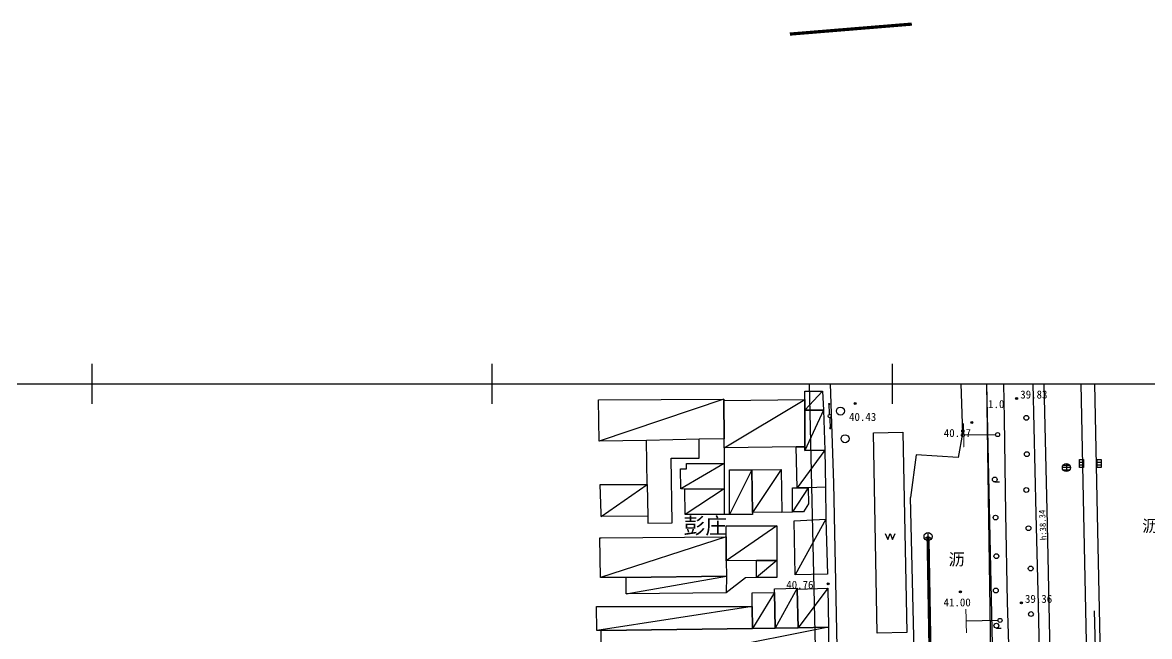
# Model space of a CAD drawing. Extents: x 501830 to 502977, y 299930 to 300245.
# Drawn here: x 502491.3 to 502632.1, y 300168.4 to 300245.1 of the extents above; entities that cross this region are included whole.
import ezdxf
from ezdxf.enums import TextEntityAlignment as Align
from ezdxf.lldxf.tags import DXFTag

# ---------------------------------------------------------------- set-up
doc = ezdxf.new("R2010")
doc.units = 0
doc.linetypes.add('2312', pattern=[0.3, 0.2, -0.1])
for name, color, linetype in [('BJ02', 7, 'Continuous'), ('BJ03', 7, 'Continuous'), ('BJ04', 7, 'Continuous'), ('BJ05', 7, 'Continuous'), ('BJ08', 7, 'Continuous'), ('BJ09', 7, 'Continuous'), ('BJ10', 7, 'Continuous'), ('TK', 7, 'Continuous'), ('新建北信', 13, 'Continuous'), ('燃气管线', 6, 'Continuous'), ('燃气高程表', 6, 'Continuous'), ('电信井', 3, 'Continuous'), ('电信管线', 3, 'Continuous')]:
    doc.layers.add(name, color=color, linetype=linetype)
doc.layers.add('道路红线', color=11, linetype='Continuous', lineweight=30)
doc.styles.get("Standard").update_dxf_attribs({"font": 'SIMFANG.TTF'})
doc.linetypes.add('45003', pattern='A,1e-05,[136,bjxx.shx,S=0.075,R=0,X=-1e-05,Y=0],0.15', length=0.15001)
doc.linetypes.add('45008', pattern='A,0,[133,bjxx.shx,S=0.01,R=0,X=0,Y=0],-0.15', length=0.15)
tags = doc.linetypes.add('DX', pattern='A,15,-5,[130,ltypeshp.shx,S=1,R=330,X=0,Y=0],-5,15', length=40).pattern_tags.tags
tags[16:17] = [DXFTag(74, 4), DXFTag(75, 0), DXFTag(340, '0'), DXFTag(46, 1.0), DXFTag(50, 0.0), DXFTag(44, 0.0), DXFTag(45, 0.0)]
tags[14:15] = [DXFTag(74, 4), DXFTag(75, 0), DXFTag(340, '0'), DXFTag(46, 1.0), DXFTag(50, 0.0), DXFTag(44, 0.0), DXFTag(45, 0.0)]
tags[4:5] = [DXFTag(74, 4), DXFTag(75, 0), DXFTag(340, '0'), DXFTag(46, 1.0), DXFTag(50, 0.0), DXFTag(44, 0.0), DXFTag(45, 0.0)]
doc.linetypes.add('TRQZ', pattern='A,15,[130,ltypeshp.shx,S=0.6,R=0,X=0,Y=0],-2.5,[133,ltypeshp.shx,S=0.05,R=0,X=0,Y=0],-2.5,[130,ltypeshp.shx,S=0.6,R=0,X=0,Y=0],15', length=35)

# ---------------------------------------------------------------- blocks, each defined once
blk = doc.blocks.new('831')
for radius in [0.25, 0.15, 0.05]:
    blk.add_circle((0, 0), radius)
blk = doc.blocks.new('5443')
for p, q in [((1, 0), (-1, 0)), ((-0.8, 0.6), (0.8, 0.6)), ((0, 0.99), (0, -0.99)), ((-0.8, -0.6), (0.8, -0.6))]:
    blk.add_line(p, q)
blk.add_circle((0, 0), 1)
blk = doc.blocks.new('582')
blk.add_circle((0, 0), 1)
blk = doc.blocks.new('5444')
for p, q in [((-0.34, 0.5), (-0.34, -0.5)), ((0.34, 0.5), (0.34, -0.5))]:
    blk.add_line(p, q)
blk.add_lwpolyline([(-1, -0.5), (-1, 0.5), (1, 0.5), (1, -0.5)], close=True)
blk = doc.blocks.new('9371')
blk.add_circle((0, 0), 0.6)
blk = doc.blocks.new('9372')
blk.add_line((-0.01, -0.59), (1.19, -0.59))
blk.add_circle((0, 0), 0.6)
blk = doc.blocks.new('35511')
for p, q in [((-1.25, 1.48), (-0.6, -0.02)), ((-0.6, -0.02), (0, 1.48)), ((0, 1.48), (0.6, -0.02)), ((0.6, -0.02), (1.25, 1.48))]:
    blk.add_line(p, q)
blk = doc.blocks.new('通信井')
for q in [(-0.43, -0.25), (0, 0.5), (0.43, -0.25)]:
    blk.add_line((0, 0), q)
at = {"lineweight": -3}
blk.add_circle((0, 0), 0.5, dxfattribs=at)
blk = doc.blocks.new('acfgw')
at = {"color": 4}
for p, q in [((0, -5), (0, 5)), ((-5, 0), (5, 0))]:
    blk.add_line(p, q, dxfattribs=at)

msp = doc.modelspace()

# ---------------------------------------------------------------- linework, layer by layer
at = {"linetype": 'Continuous'}
msp.add_lwpolyline([(501950, 300200), (502700, 300200), (502700, 300000), (501950, 300000)], close=True, dxfattribs=at)
at = {"layer": 'BJ02', "linetype": 'Continuous'}
for points in [[(502589.07, 300196.68), (502589.07, 300198.01), (502589.07, 300199.09), (502591.27, 300199.09), (502591.37, 300196.68), (502589.07, 300196.68)], [(502563.28, 300197.97), (502578.92, 300198.08), (502578.92, 300197.9), (502578.99, 300193.12), (502575.83, 300193.05), (502569.28, 300192.91), (502563.35, 300192.8), (502563.28, 300197.97)], [(502578.92, 300197.9), (502589.07, 300198.01), (502589.07, 300196.68), (502589.07, 300192.1), (502587.97, 300192.1), (502578.99, 300191.97), (502578.99, 300193.12), (502578.92, 300197.9)], [(502589.07, 300191.65), (502589.07, 300192.1), (502589.07, 300196.68), (502591.37, 300196.68), (502591.54, 300191.69), (502589.07, 300191.65)], [(502587.97, 300192.1), (502589.07, 300192.1), (502589.07, 300191.65), (502591.54, 300191.69), (502591.65, 300187.07), (502589.48, 300187), (502588.08, 300186.97), (502587.97, 300192.1)], [(502573.5, 300189.38), (502574.26, 300189.38), (502574.26, 300190.04), (502578.96, 300190.01), (502578.96, 300186.86), (502574.08, 300186.83), (502573.54, 300186.86), (502573.5, 300189.38)], [(502579.64, 300183.65), (502579.64, 300189.24), (502582.45, 300189.24), (502582.52, 300183.9), (502582.52, 300183.65), (502579.64, 300183.65)], [(502582.45, 300189.24), (502586.09, 300189.28), (502586.19, 300183.93), (502582.52, 300183.9), (502582.45, 300189.24)], [(502563.49, 300187.39), (502569.35, 300187.39), (502569.42, 300183.44), (502563.62, 300183.41), (502563.62, 300183.76), (502563.49, 300187.39)], [(502587.49, 300183.97), (502587.49, 300186.97), (502588.08, 300186.97), (502589.48, 300187), (502589.52, 300184.98), (502588.87, 300183.97), (502587.49, 300183.97)], [(502574.08, 300186.83), (502578.96, 300186.86), (502578.99, 300183.65), (502574.12, 300183.65), (502574.08, 300186.83)], [(502587.7, 300182.88), (502591.68, 300183.06), (502591.89, 300176.21), (502587.84, 300176.1), (502587.7, 300182.88)], [(502579.23, 300177.85), (502579.23, 300180.86), (502579.23, 300180.93), (502579.23, 300182.25), (502585.54, 300182.25), (502585.57, 300177.92), (502583, 300177.89), (502579.23, 300177.85)], [(502563.45, 300180.72), (502563.62, 300180.72), (502579.23, 300180.86), (502579.23, 300177.85), (502579.26, 300175.93), (502566.74, 300175.79), (502563.52, 300175.76), (502563.45, 300180.72)], [(502583, 300175.76), (502583, 300177.89), (502585.57, 300177.92), (502585.57, 300175.79), (502583, 300175.76)], [(502566.74, 300173.73), (502566.74, 300175.79), (502579.26, 300175.93), (502579.23, 300173.87), (502566.74, 300173.73)], [(502585.27, 300173.9), (502585.27, 300174.36), (502588.11, 300174.46), (502588.11, 300174.32), (502588.22, 300169.47), (502585.33, 300169.43), (502585.27, 300173.9)], [(502588.11, 300174.32), (502591.92, 300174.43), (502592.02, 300169.57), (502588.22, 300169.47), (502588.11, 300174.32)], [(502582.49, 300172.16), (502582.49, 300173.87), (502585.27, 300173.9), (502585.33, 300169.43), (502582.52, 300169.4), (502582.49, 300172.16)], [(502563.04, 300172.16), (502582.49, 300172.16), (502582.52, 300169.4), (502563.59, 300169.15), (502563.08, 300169.15), (502563.04, 300172.16)], [(502563.59, 300163.91), (502563.59, 300169.15), (502582.52, 300169.4), (502585.33, 300169.43), (502588.22, 300169.47), (502592.02, 300169.57), (502592.06, 300164.23), (502563.59, 300163.91)]]:
    msp.add_lwpolyline(points, close=True, dxfattribs=at)
at = {"layer": 'BJ02', "linetype": 'Continuous', "flags": 128}
for points in [[(502589.07, 300196.68), (502591.27, 300199.09)], [(502578.92, 300198.08), (502563.35, 300192.8)], [(502578.99, 300191.97), (502589.07, 300198.01)], [(502591.37, 300196.68), (502589.07, 300191.65)], [(502569.35, 300187.39), (502569.28, 300192.91)], [(502569.42, 300183.44), (502569.42, 300182.57), (502572.47, 300182.6), (502572.37, 300190.71), (502575.87, 300190.71), (502575.83, 300193.05)], [(502578.99, 300191.97), (502578.96, 300190.01)], [(502591.54, 300191.69), (502588.08, 300186.97)], [(502578.96, 300190.01), (502573.54, 300186.86)], [(502582.45, 300189.24), (502579.64, 300183.65)], [(502586.09, 300189.28), (502582.52, 300183.9)], [(502563.62, 300183.41), (502569.35, 300187.39)], [(502589.48, 300187), (502587.49, 300183.97)], [(502591.65, 300187.07), (502591.68, 300183.06)], [(502578.96, 300186.86), (502574.12, 300183.65)], [(502579.64, 300183.65), (502578.99, 300183.65)], [(502586.19, 300183.93), (502587.49, 300183.97)], [(502591.68, 300183.06), (502587.84, 300176.1)], [(502585.54, 300182.25), (502579.23, 300177.85)], [(502579.23, 300180.86), (502563.52, 300175.76)], [(502585.57, 300177.92), (502583, 300175.76)], [(502566.74, 300173.73), (502579.26, 300175.93)], [(502583, 300175.76), (502581.63, 300175.72), (502579.23, 300173.87)], [(502588.11, 300174.46), (502585.33, 300169.43)], [(502591.92, 300174.43), (502588.22, 300169.47)], [(502585.27, 300173.9), (502582.52, 300169.4)], [(502582.49, 300172.16), (502563.08, 300169.15)], [(502592.02, 300169.57), (502563.59, 300163.91)]]:
    msp.add_lwpolyline(points, dxfattribs=at)
at = {"layer": 'BJ03', "linetype": 'Continuous', "ltscale": 5, "flags": 128}
msp.add_lwpolyline([(502601.8, 300168.9), (502598.1, 300168.82), (502597.62, 300193.87), (502601.28, 300193.94)], close=True, dxfattribs=at)
at = {"layer": 'BJ04', "linetype": 'Continuous', "flags": 128}
for points in [[(502592.23, 300200), (502592.64, 300187.57), (502593.46, 300146.52), (502592.81, 300146.24), (502592.02, 300146.24)], [(502612.95, 300146.27), (502611.78, 300200)], [(502617.55, 300200), (502617.92, 300183.73)], [(502623.9, 300183.67), (502623.56, 300200)], [(502625.24, 300200), (502625.59, 300183.66)], [(502612.89, 300193.63), (502608.89, 300193.55)], [(502603.13, 300149.25), (502602.26, 300185.77)], [(502617.92, 300183.73), (502618.18, 300172.35), (502619.04, 300133.15), (502621.18, 300027.56)], [(502627.25, 300027.7), (502626.27, 300070.21), (502623.9, 300183.67)], [(502625.59, 300183.66), (502628.86, 300027.74)], [(502613.19, 300170.41), (502609.2, 300170.32)]]:
    msp.add_lwpolyline(points, dxfattribs=at)
at = {"layer": 'BJ04', "linetype": '45008', "ltscale": 5, "flags": 128}
msp.add_lwpolyline([(502608.55, 300200), (502608.75, 300193.77), (502608.21, 300190.76), (502602.94, 300191.1), (502602.26, 300185.77)], dxfattribs=at)
at = {"layer": 'BJ04', "linetype": '45003', "ltscale": 5, "flags": 128}
for points in [[(502613.87, 300200), (502613.94, 300195.67), (502614.13, 300183.76)], [(502614.13, 300183.76), (502614.31, 300172.7), (502614.67, 300162.08), (502614.86, 300150.08), (502615.03, 300138.05), (502615.24, 300126.15), (502615.55, 300115.18)], [(502625.19, 300171.6), (502625.98, 300142.29), (502626.35, 300122.48), (502626.63, 300102.71), (502627.12, 300080.89), (502627.67, 300058.6), (502628.16, 300037.05), (502628.41, 300027.74)]]:
    msp.add_lwpolyline(points, dxfattribs=at)
at = {"layer": 'BJ04', "linetype": 'Continuous', "const_width": 0.125, "flags": 128}
for points in [[(502608.93, 300192.07), (502608.86, 300195.05)], [(502609.24, 300168.85), (502609.17, 300171.83)]]:
    msp.add_lwpolyline(points, dxfattribs=at)
at = {"layer": 'BJ04', "linetype": 'Continuous'}
for centre in [(502613.14, 300193.64), (502613.44, 300170.42)]:
    msp.add_circle(centre, 0.25, dxfattribs=at)
at = {"layer": 'BJ05', "linetype": 'Continuous', "flags": 128}
for points in [[(502592.15, 300196.15), (502592.09, 300197.57)], [(502592.17, 300195.75), (502592.22, 300194.32)]]:
    msp.add_lwpolyline(points, dxfattribs=at)
at = {"layer": 'BJ05', "linetype": 'Continuous'}
for centre, radius in [((502592.1, 300197.45), 0.0748), ((502592.16, 300195.95), 0.2), ((502592.16, 300195.95), 0.2), ((502592.22, 300194.45), 0.0748)]:
    msp.add_circle(centre, radius, dxfattribs=at)
at = {"layer": '新建北信', "color": 40, "linetype": '2312', "ltscale": 15, "const_width": 0.4}
msp.add_lwpolyline([(502602.42, 300244.95), (502587.18, 300243.7)], dxfattribs=at)
at = {"layer": '新建北信', "color": 40, "linetype": '2312', "ltscale": 8, "const_width": 0.4, "elevation": 41.24}
msp.add_lwpolyline([(502605.11, 300142.04), (502604.44, 300180.9)], dxfattribs=at)
at = {"layer": '燃气管线', "linetype": 'TRQZ', "ltscale": 0.4}
for points in [[(502611.74, 300200), (502612.73, 300132.52)], [(502618.92, 300200), (502619.31, 300182.42)], [(502619.31, 300182.42), (502620.55, 300123.99)]]:
    msp.add_lwpolyline(points, dxfattribs=at)
at = {"layer": '电信管线', "linetype": 'DX', "ltscale": 0.5, "elevation": 41.24, "flags": 128}
msp.add_lwpolyline([(502605.11, 300142.04), (502604.44, 300180.9)], dxfattribs=at)
at = {"layer": '道路红线', "color": 40}
msp.add_line((502591.24, 300127.99), (502589.64, 300200), dxfattribs=at)

# ---------------------------------------------------------------- block references
at = {"layer": 'BJ03', "linetype": 'Continuous', "xscale": 0.5, "yscale": 0.5, "zscale": 0.5}
msp.add_blockref('35511', (502599.72, 300180.52), dxfattribs=at)
at = {"layer": 'BJ05', "linetype": 'Continuous', "xscale": 0.5, "yscale": 0.5, "zscale": 0.5}
for name, p in [('582', (502593.5, 300196.58)), ('582', (502594.08, 300193.12)), ('5443', (502621.72, 300189.52))]:
    msp.add_blockref(name, p, dxfattribs=at)
at = {"layer": 'BJ05', "linetype": 'Continuous', "xscale": 0.5, "yscale": 0.5, "zscale": 0.5, "rotation": 90}
for p in [(502623.61, 300190.04), (502625.84, 300190.04)]:
    msp.add_blockref('5444', p, dxfattribs=at)
at = {"layer": 'BJ08', "linetype": 'Continuous', "xscale": 0.5, "yscale": 0.5, "zscale": 0.5}
for p in [(502615.51, 300198.15, 39.83), (502595.35, 300197.52, 40.43), (502609.92, 300195.16, 40.87), (502591.98, 300174.99, 40.76), (502608.48, 300173.99, 41), (502616.1, 300172.61, 39.36)]:
    msp.add_blockref('831', p, dxfattribs=at)
at = {"layer": 'BJ09', "linetype": 'Continuous', "xscale": 0.5, "yscale": 0.5, "zscale": 0.5}
for name, p in [('9371', (502616.72, 300195.74)), ('9371', (502616.79, 300191.2)), ('9372', (502612.78, 300188.03)), ('9371', (502616.72, 300186.72)), ('9371', (502612.88, 300183.27)), ('9371', (502616.99, 300181.94)), ('9371', (502612.98, 300178.45)), ('9371', (502617.27, 300176.91)), ('9371', (502612.91, 300174.15)), ('9371', (502617.3, 300171.21)), ('9372', (502612.98, 300169.76))]:
    msp.add_blockref(name, p, dxfattribs=at)
at = {"layer": 'TK', "linetype": 'Continuous', "xscale": 0.5, "yscale": 0.5}
for p in [(502500, 300200), (502550, 300200), (502600, 300200)]:
    msp.add_blockref('acfgw', p, dxfattribs=at)
at = {"layer": '电信井', "linetype": 'Continuous', "ltscale": 0.5}
msp.add_blockref('通信井', (502604.44, 300180.9), dxfattribs=at)

# ---------------------------------------------------------------- texts
at = {"layer": 'BJ04', "linetype": 'Continuous'}
for p in [(502632.22, 300182.23), (502608.02, 300178.04)]:
    msp.add_text('沥', height=1.5, dxfattribs=at).set_placement(p, align=Align.MIDDLE)
at = {"layer": 'BJ08', "linetype": 'Continuous'}
for s, p in [('39.83', (502615.96, 300198.15)), ('40.43', (502594.57, 300195.35)), ('40.87', (502606.41, 300193.34)), ('40.76', (502586.73, 300174.37)), ('41.00', (502606.38, 300172.17)), ('39.36', (502616.55, 300172.61))]:
    msp.add_text(s, height=1, dxfattribs=at).set_placement(p)
msp.add_text('1.0', height=1, dxfattribs=at).set_placement((502612.96, 300197.45), align=Align.MIDDLE)
at = {"layer": 'BJ10', "linetype": 'Continuous'}
msp.add_text('彭庄', height=2, dxfattribs=at).set_placement((502576.61, 300182.29), align=Align.MIDDLE)
at = {"layer": '燃气高程表'}
msp.add_text('h:38.34', height=0.8, rotation=92.6784, dxfattribs=at).set_placement((502618.45, 300180.43), align=Align.TOP_LEFT)

doc.saveas('drawing.dxf')
